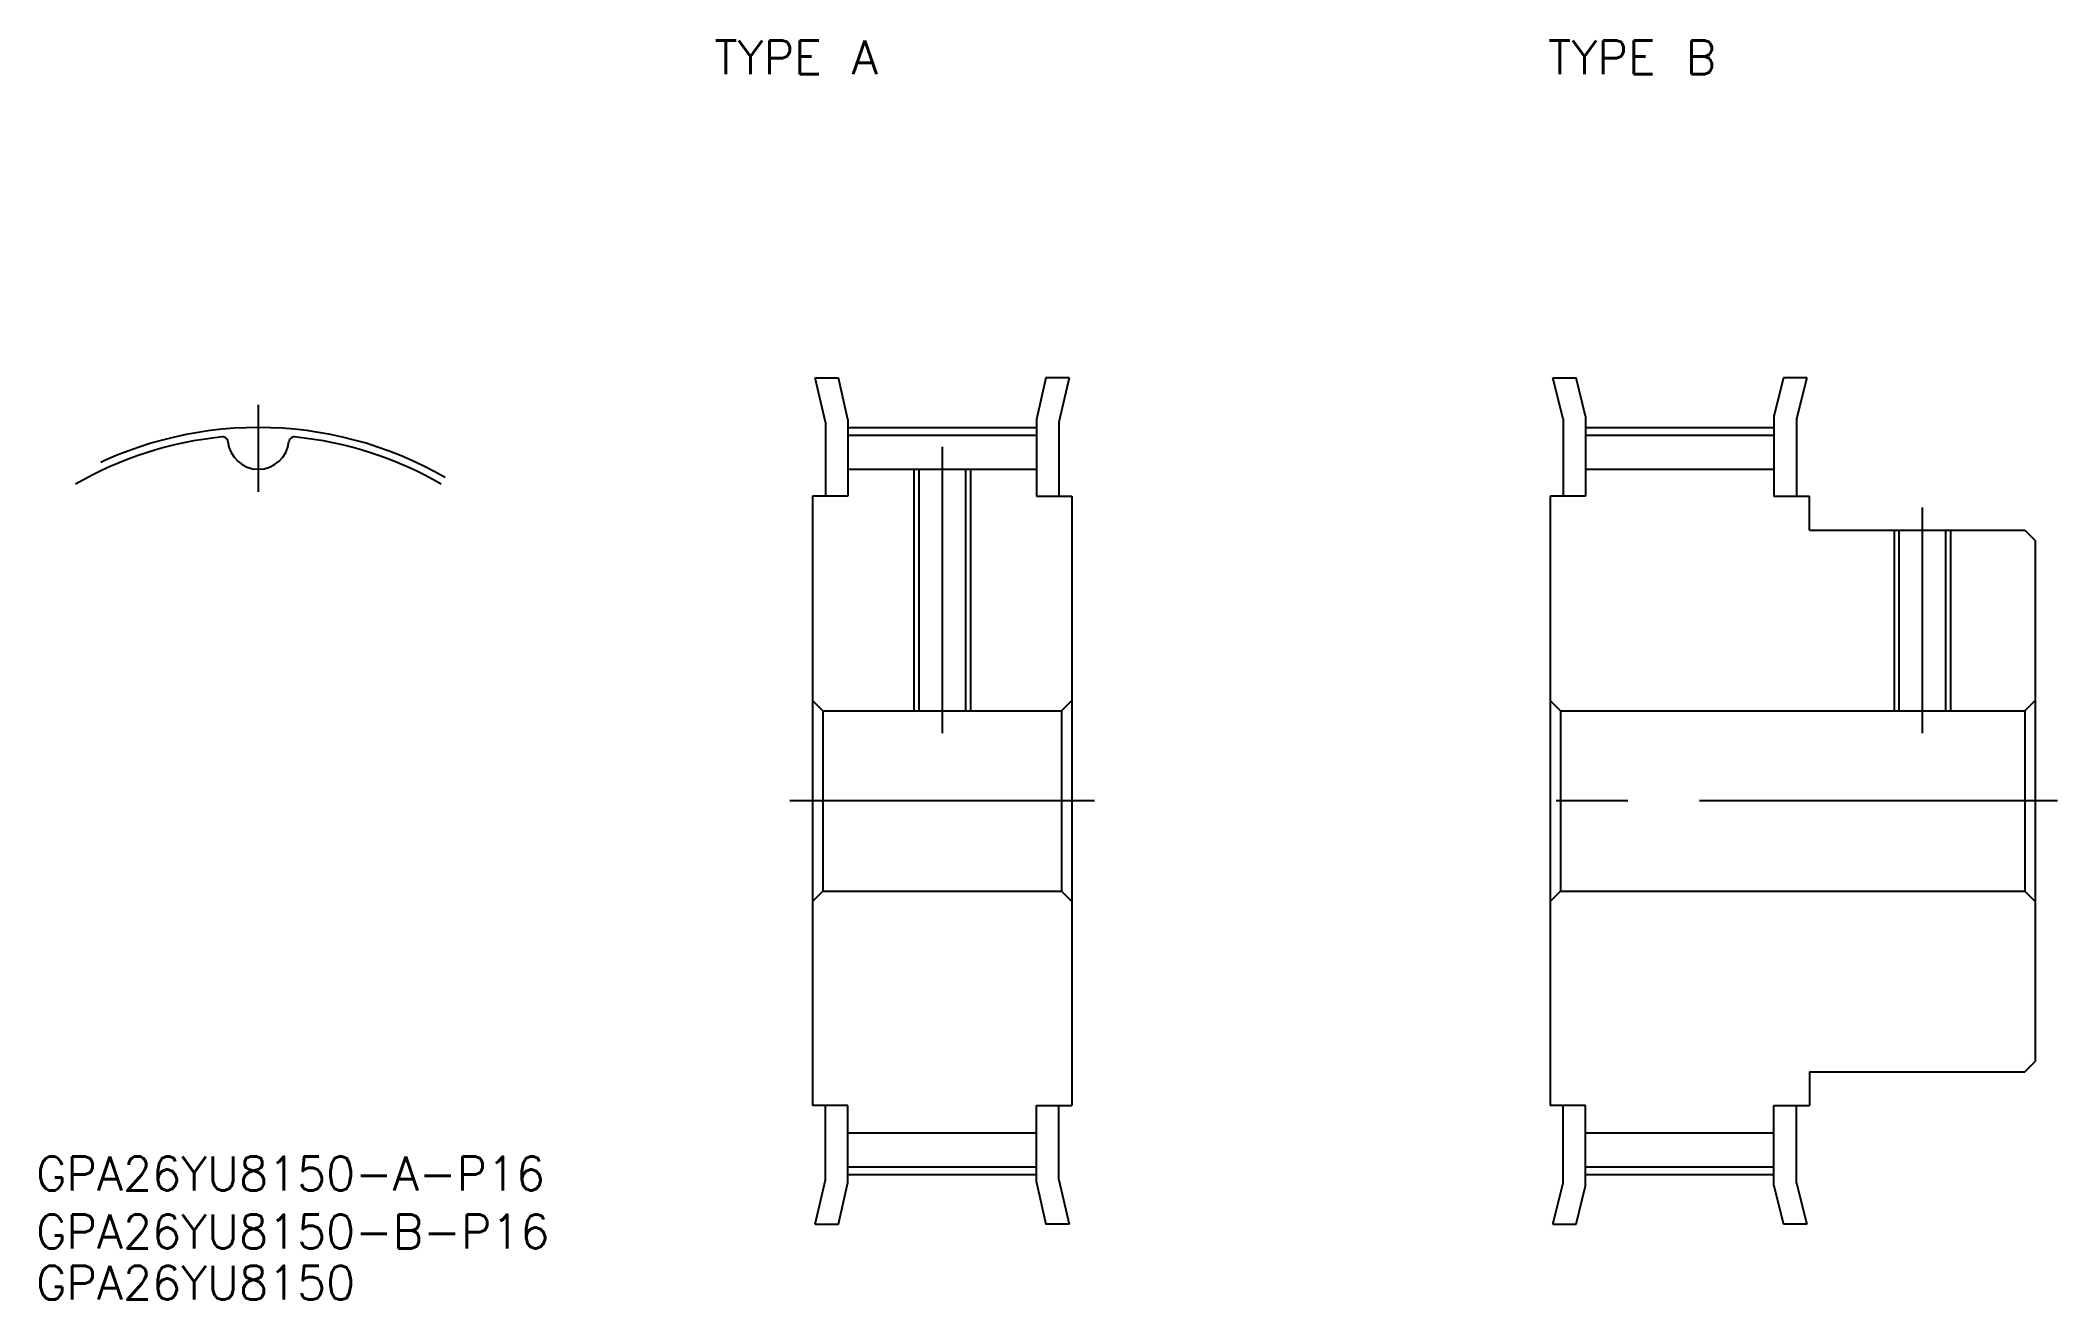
# Model space of a CAD drawing. Extents: x -19 to 160, y -44 to 67.
import ezdxf

# ---------------------------------------------------------------- set-up
doc = ezdxf.new("R2010")
doc.units = 0
doc.linetypes.add('CENTER', pattern=[50.8, 31.75, -6.35, 6.35, -6.35])
doc.layers.get('0').update_dxf_attribs({"linetype": 'CONTINUOUS'})
doc.layers.add('CENTER', color=1, linetype='CENTER')
doc.styles.get("Standard").update_dxf_attribs({"font": 'txt.shx', "height": 3, "bigfont": 'bigfont.shx'})

msp = doc.modelspace()

# ---------------------------------------------------------------- linework, layer by layer
at = {"color": 7, "linetype": 'CONTINUOUS'}
for p, q in [((49.37, 37.5), (51.42, 37.5)), ((50.27, 33.58), (49.37, 37.5)), ((52.27, 33.81), (51.42, 37.5)), ((69.82, 37.5), (68.97, 33.81)), ((71.87, 37.5), (69.82, 37.5)), ((71.87, 37.5), (70.97, 33.58)), ((114.77, 37.5), (116.83, 37.5)), ((115.67, 33.87), (114.77, 37.5)), ((117.67, 34.11), (116.83, 37.5)), ((135.21, 37.5), (134.37, 34.11)), ((137.27, 37.5), (135.21, 37.5)), ((137.27, 37.5), (136.37, 33.87)), ((117.67, 34.11), (117.67, 27)), ((134.37, 34.11), (134.37, 27)), ((50.27, 33.58), (50.27, 27)), ((52.27, 33.81), (52.27, 27)), ((52.27, 32.42), (68.97, 32.42)), ((68.97, 33.81), (68.97, 27)), ((70.97, 33.58), (70.97, 27)), ((115.67, 33.87), (115.67, 27)), ((117.67, 32.42), (134.37, 32.42)), ((136.37, 33.87), (136.37, 27)), ((52.27, 29.4), (68.97, 29.4)), ((58.55, 29.4), (58.55, 8)), ((62.69, 29.4), (62.69, 8)), ((117.67, 29.4), (134.37, 29.4)), ((49.12, 27), (49.12, -27)), ((52.27, 27), (49.12, 27)), ((68.97, 27), (72.12, 27)), ((72.12, 27), (72.12, -27)), ((114.52, 27), (114.52, -27)), ((117.67, 27), (114.52, 27)), ((134.37, 27), (137.52, 27)), ((137.52, 24), (137.52, 27)), ((137.52, 24), (156.61, 24)), ((145.45, 24), (145.45, 8)), ((149.59, 24), (149.59, 8)), ((156.61, 24), (157.52, 23.09)), ((157.52, 23.09), (157.52, -23.09)), ((49.12, 8.91), (50.03, 8)), ((50.03, 8), (71.21, 8)), ((50.03, 8), (50.03, -8)), ((72.12, 8.91), (71.21, 8)), ((71.21, 8), (71.21, -8)), ((114.52, 8.91), (115.43, 8)), ((115.43, 8), (156.61, 8)), ((115.43, 8), (115.43, -8)), ((157.52, 8.91), (156.61, 8)), ((156.61, 8), (156.61, -8)), ((49.12, -8.91), (50.03, -8)), ((50.03, -8), (71.21, -8)), ((72.12, -8.91), (71.21, -8)), ((114.52, -8.91), (115.43, -8)), ((115.43, -8), (156.61, -8)), ((157.52, -8.91), (156.61, -8)), ((156.61, -24), (157.52, -23.09)), ((137.52, -24), (156.61, -24)), ((137.52, -24), (137.52, -27)), ((52.27, -27), (49.12, -27)), ((50.27, -33.58), (50.27, -27)), ((52.27, -33.81), (52.27, -27)), ((68.97, -33.81), (68.97, -27)), ((68.97, -27), (72.12, -27)), ((70.97, -33.58), (70.97, -27)), ((117.67, -27), (114.52, -27)), ((115.67, -33.87), (115.67, -27)), ((117.67, -34.11), (117.67, -27)), ((134.37, -34.11), (134.37, -27)), ((134.37, -27), (137.52, -27)), ((136.37, -33.87), (136.37, -27)), ((52.27, -29.4), (68.97, -29.4)), ((117.67, -29.4), (134.37, -29.4)), ((49.37, -37.5), (50.27, -33.58)), ((51.42, -37.5), (52.27, -33.81)), ((52.27, -32.42), (68.97, -32.42)), ((68.97, -33.81), (69.82, -37.5)), ((70.97, -33.58), (71.87, -37.5)), ((114.77, -37.5), (115.67, -33.87)), ((117.67, -32.42), (134.37, -32.42)), ((136.37, -33.87), (137.27, -37.5)), ((116.83, -37.5), (117.67, -34.11)), ((134.37, -34.11), (135.21, -37.5)), ((49.37, -37.5), (51.42, -37.5)), ((71.87, -37.5), (69.82, -37.5)), ((114.77, -37.5), (116.83, -37.5)), ((137.27, -37.5), (135.21, -37.5))]:
    msp.add_line(p, q, dxfattribs=at)
at = {"color": 3, "linetype": 'CONTINUOUS'}
for p, q in [((58.12, 29.4), (58.12, 8)), ((63.12, 29.4), (63.12, 8)), ((145.02, 24), (145.02, 8)), ((150.02, 24), (150.02, 8))]:
    msp.add_line(p, q, dxfattribs=at)
at = {"color": 7, "linetype": 'CONTINUOUS'}
for centre, radius, start, end in [((0, 0), 32.42, 95.666, 120), ((-3.16, 31.81), 0.453, 5.5591, 95.666), ((3.16, 31.81), 0.453, 84.334, 174.4409), ((0, 0), 32.42, 60, 84.334), ((0, 32.12), 2.72, 185.5591, 354.4409)]:
    msp.add_arc(centre, radius, start, end, dxfattribs=at)
at = {"layer": 'CENTER', "color": 1, "linetype": 'CENTER'}
for p, q in [((0, 27.4), (0, 35.1)), ((52.27, 33.11), (68.97, 33.11)), ((117.67, 33.11), (134.37, 33.11)), ((60.62, 31.4), (60.62, 6)), ((147.52, 26), (147.52, 6)), ((74.12, 0), (47.12, 0)), ((159.52, 0), (112.52, 0)), ((52.27, -33.1), (68.97, -33.1)), ((117.67, -33.1), (134.37, -33.1))]:
    msp.add_line(p, q, dxfattribs=at)
msp.add_arc((0, 0), 33.1, 60, 120, dxfattribs=at)

# ---------------------------------------------------------------- texts
at = {"color": 7, "linetype": 'CONTINUOUS'}
for s, p in [('TYPE A', (40.42, 64.41)), ('TYPE B', (114.35, 64.41)), ('GPA26YU8150-A-P16', (-19.72, -34.52)), ('GPA26YU8150-B-P16', (-19.72, -39.65)), ('GPA26YU8150', (-19.72, -44.19))]:
    msp.add_text(s, height=3, dxfattribs=at).set_placement(p)

doc.saveas('drawing.dxf')
